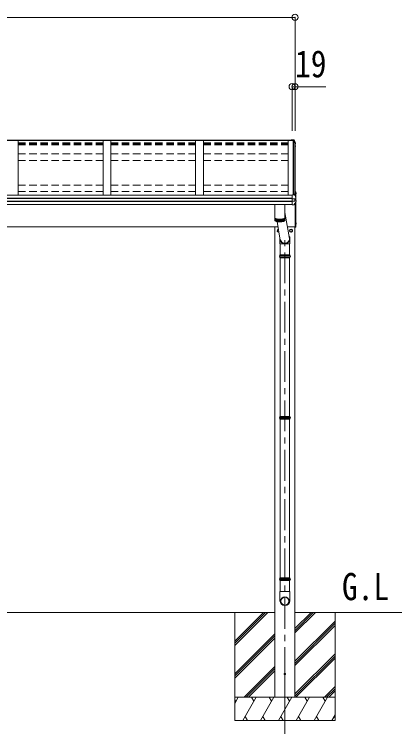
# Model space of a CAD drawing. Units: millimetres at full size; details may follow other scales. Extents: x -11243 to 11243, y -7760 to 7760.
# Drawn here: x -3606 to -1096, y -5163 to -537 of the extents above; entities that cross this region are included whole.
import ezdxf
from ezdxf.enums import TextEntityAlignment as Align

# ---------------------------------------------------------------- set-up
doc = ezdxf.new("R2010")
doc.units = ezdxf.units.MM
doc.header["$LTSCALE"] = 40
doc.header["$PDMODE"] = 32
doc.header["$PDSIZE"] = 40
doc.linetypes.add('CHAIN1', pattern=[8, 5, -1, 1, -1])
doc.linetypes.add('DASHED1', pattern=[1.8, 1.2, -0.6])
for name, color, linetype, lineweight in [('0-0_0', 7, 'Continuous', 9), ('0-1_本体', 5, 'CHAIN1', 9), ('0-3_ELV2', 4, 'Continuous', 9), ('0-6_OTH_LINE', 6, 'Continuous', 9), ('0-7_SHAPE', 4, 'Continuous', 9), ('0-9_OUTLINE', 7, 'Continuous', 9)]:
    doc.layers.add(name, color=color, linetype=linetype, lineweight=lineweight)
doc.styles.add('ＭＳ ゴシック', font='')
doc.styles.get('ＭＳ ゴシック').set_extended_font_data('MS Gothic')

msp = doc.modelspace()

# ---------------------------------------------------------------- linework, layer by layer
at = {"layer": '0-0_0'}
for p, q in [((-8893.55, -4415.51), (-1917.55, -4415.51)), ((-2177.55, -4415.51), (-2177.55, -5115.5)), ((-2177.55, -4601.48), (-1991.57, -4415.51)), ((-2177.55, -4615.63), (-1977.43, -4415.51)), ((-2177.55, -4629.77), (-1963.29, -4415.51)), ((-2177.55, -4417.64), (-2175.42, -4415.51)), ((-1095.74, -4415.51), (-1787.55, -4415.51)), ((-1787.55, -4548.14), (-1654.92, -4415.51)), ((-1787.55, -4533.99), (-1669.06, -4415.51)), ((-1787.55, -4519.85), (-1683.21, -4415.51)), ((-1527.55, -4415.51), (-1527.55, -5115.5)), ((-1787.55, -4731.98), (-1527.55, -4471.98)), ((-1787.55, -4746.12), (-1527.55, -4486.13)), ((-1787.55, -4760.27), (-1527.55, -4500.27)), ((-2177.55, -4813.61), (-1917.55, -4553.62)), ((-2177.55, -4827.76), (-1917.55, -4567.76)), ((-2177.55, -4841.9), (-1917.55, -4581.9)), ((-1787.55, -4944.11), (-1527.55, -4684.12)), ((-1787.55, -4958.26), (-1527.55, -4698.26)), ((-1780.66, -4965.51), (-1527.55, -4712.4)), ((-2117.31, -4965.51), (-1917.55, -4765.75)), ((-2103.17, -4965.51), (-1917.55, -4779.89)), ((-2089.03, -4965.51), (-1917.55, -4794.03)), ((-1596.81, -4965.51), (-1527.55, -4896.25)), ((-1582.67, -4965.51), (-1527.55, -4910.39)), ((-1568.53, -4965.51), (-1527.55, -4924.53)), ((-2177.55, -5005.6), (-2154.41, -4965.5)), ((-2177.55, -4965.51), (-1527.55, -4965.51)), ((-2169.41, -4991.49), (-2177.55, -4977.37)), ((-2125.54, -5115.5), (-2038.93, -4965.5)), ((-2053.94, -4991.49), (-2068.94, -4965.51)), ((-2010.07, -5115.5), (-1923.47, -4965.51)), ((-1938.47, -4991.49), (-1953.47, -4965.5)), ((-1894.6, -5115.5), (-1807.99, -4965.51)), ((-1823, -4991.49), (-1838, -4965.5)), ((-1779.13, -5115.5), (-1692.52, -4965.51)), ((-1707.53, -4991.49), (-1722.53, -4965.5)), ((-1663.66, -5115.5), (-1577.05, -4965.51)), ((-1607.06, -4965.51), (-1592.05, -4991.49)), ((-1548.19, -5115.5), (-1527.55, -5079.77)), ((-2177.55, -5115.5), (-1527.55, -5115.5)), ((-2110.54, -5089.53), (-2095.54, -5115.5)), ((-1995.07, -5089.52), (-1980.07, -5115.5)), ((-1879.6, -5089.52), (-1864.6, -5115.5)), ((-1764.13, -5089.53), (-1749.13, -5115.5)), ((-1648.66, -5089.53), (-1633.66, -5115.5)), ((-1533.19, -5089.53), (-1527.55, -5099.28))]:
    msp.add_line(p, q, dxfattribs=at)
at = {"layer": '0-0_0', "linetype": 'DASHED1'}
msp.add_line((-1930.05, -4965.51), (-1775.05, -4965.51), dxfattribs=at)
at = {"layer": '0-1_本体'}
for p, q in [((-1852.55, -5161.28), (-1852.55, -1995.37)), ((-1852.55, -4759.56), (-1852.55, -5201.95))]:
    msp.add_line(p, q, dxfattribs=at)
at = {"layer": '0-3_ELV2'}
for p, q in [((-1805.55, -1352.27), (-9005.55, -1352.27)), ((-1805.55, -1354.49), (-9005.55, -1354.49)), ((-3580.55, -1355.65), (-3630.55, -1355.65)), ((-3580.55, -1355.65), (-3580.55, -1710.47)), ((-3030.55, -1355.65), (-3030.55, -1710.47)), ((-2980.55, -1355.65), (-3030.55, -1355.65)), ((-2980.55, -1355.65), (-2980.55, -1710.47)), ((-2430.55, -1355.65), (-2430.55, -1710.47)), ((-2380.55, -1355.65), (-2430.55, -1355.65)), ((-2380.55, -1355.65), (-2380.55, -1710.47)), ((-1830.55, -1710.47), (-1830.55, -1355.61)), ((-1805.55, -1355.61), (-1830.55, -1355.61)), ((-1808.55, -1352.27), (-1808.55, -1349.41)), ((-1808.55, -1349.41), (-1794.39, -1350.18)), ((-1805.55, -1352.27), (-1808.55, -1352.27)), ((-1805.55, -1352.27), (-1805.55, -1355.61)), ((-1805.55, -1354.51), (-1794.72, -1355.12)), ((-1794.72, -1355.5), (-1805.55, -1355.5)), ((-1799.25, -1709.08), (-1799.25, -1355.5)), ((-1794.72, -1355.12), (-1794.35, -1352.64)), ((-1794.72, -1355.12), (-1794.72, -1355.54)), ((-1794.57, -1355.33), (-1794.35, -1353.84)), ((-1793.38, -1355.39), (-1794.57, -1355.33)), ((-1793.55, -1355.38), (-1793.55, -1709.36)), ((-1786.55, -1710.48), (-1786.55, -1372.77)), ((-1786.55, -1375.13), (-1785.99, -1375.02)), ((-1786.55, -1375.48), (-1785.99, -1375.37)), ((-1785.13, -1376.73), (-1786.55, -1377.01)), ((-1784.08, -1371.44), (-1784.08, -1375.46)), ((-1786.55, -1388.79), (-1785.42, -1388.93)), ((-1786.55, -1392.8), (-1784.73, -1393.16)), ((-1785.7, -1394.49), (-1786.55, -1394.33)), ((-1783.72, -1390.05), (-1783.71, -1390.11)), ((-1783.68, -1390.38), (-1783.68, -1394.43)), ((-1805.55, -1710.47), (-9005.55, -1710.47)), ((-1805.55, -1708.78), (-1805.55, -1772.26)), ((-1786.55, -1690.51), (-1786.05, -1690.51)), ((-1783.12, -1689.33), (-1786.05, -1689.51)), ((-1786.05, -1689.51), (-1786.05, -1711.77)), ((-1782.05, -1722.49), (-1782.05, -1690.32)), ((-1781.55, -1693.59), (-1782.05, -1693.68)), ((-1781.55, -1701.42), (-1782.05, -1701.33)), ((-1781.55, -1693.59), (-1780.58, -1693.77)), ((-1781.55, -1693.59), (-1781.55, -1701.42)), ((-1781.55, -1701.42), (-1780.58, -1701.25)), ((-1805.55, -1730), (-9005.55, -1730)), ((-1805.55, -1730.9), (-9005.55, -1730.9)), ((-1805.55, -1748.14), (-9005.55, -1748.14)), ((-1805.55, -1750.1), (-9005.55, -1750.1)), ((-1805.55, -1734.09), (-1790.76, -1734.19)), ((-1805.55, -1747.95), (-1790.76, -1747.75)), ((-1789.11, -1734.1), (-1782.73, -1733.3)), ((-1788.55, -1734.03), (-1788.55, -1747.82)), ((-1788.55, -1741.81), (-1781.32, -1743.22)), ((-1786.55, -1733.78), (-1786.55, -1742.2)), ((-1786.05, -1733.72), (-1786.05, -1742.3)), ((-1782.05, -1743.07), (-1782.05, -1733.19)), ((-1782.05, -1753.58), (-1782.05, -1915.69)), ((-1781.85, -1733.16), (-1781.86, -1733.16)), ((-1781.85, -1733.16), (-1781.78, -1733.15)), ((-1780.98, -1732.17), (-1780.98, -1725.66)), ((-1780.51, -1750.72), (-1780.51, -1744.19)), ((-1805.55, -1769.46), (-9005.55, -1769.46)), ((-1805.55, -1772.26), (-1793.97, -1771.63)), ((-1793.18, -1771.16), (-1793.19, -1771.18)), ((-1786.55, -1760.91), (-1786.55, -1915.51)), ((-1884.47, -1882.27), (-1885.63, -1882.27)), ((-1781.55, -1889.59), (-1782.05, -1889.68)), ((-1781.55, -1889.59), (-1780.58, -1889.77)), ((-1781.55, -1889.59), (-1781.55, -1897.42)), ((-1897.38, -1915.51), (-3890.55, -1915.51)), ((-1917.55, -1915.51), (-1917.55, -4965.51)), ((-1901.15, -1940.26), (-1901.05, -1940.26)), ((-1901.15, -1940.76), (-1901.05, -1940.76)), ((-1786.55, -1915.51), (-1836.42, -1915.51)), ((-1821.15, -1940.26), (-1821.05, -1940.26)), ((-1821.15, -1940.76), (-1821.05, -1940.76)), ((-1787.55, -1915.51), (-1787.55, -4965.51)), ((-1786.05, -1915.51), (-1786.55, -1915.51)), ((-1781.55, -1897.42), (-1782.05, -1897.33)), ((-1781.55, -1897.42), (-1780.58, -1897.25))]:
    msp.add_line(p, q, dxfattribs=at)
at = {"layer": '0-3_ELV2', "linetype": 'DASHED1'}
for p, q in [((-3580.55, -1371.05), (-3030.55, -1371.05)), ((-3580.55, -1377.42), (-3030.55, -1377.42)), ((-3580.55, -1379.41), (-3030.55, -1379.41)), ((-3580.55, -1383.18), (-3030.55, -1383.18)), ((-2980.55, -1371.05), (-2430.55, -1371.05)), ((-2980.55, -1377.42), (-2430.55, -1377.42)), ((-2980.55, -1379.41), (-2430.55, -1379.41)), ((-2980.55, -1383.18), (-2430.55, -1383.18)), ((-2380.55, -1371.05), (-1830.55, -1371.05)), ((-2380.55, -1377.42), (-1830.55, -1377.42)), ((-2380.55, -1379.41), (-1830.55, -1379.41)), ((-2380.55, -1383.18), (-1830.55, -1383.18)), ((-3580.55, -1441.66), (-3030.55, -1441.66)), ((-2980.55, -1441.66), (-2430.55, -1441.66)), ((-2380.55, -1441.66), (-1830.55, -1441.66)), ((-3580.55, -1484.17), (-3030.55, -1484.17)), ((-2980.55, -1484.17), (-2430.55, -1484.17)), ((-2380.55, -1484.17), (-1830.55, -1484.17)), ((-3580.55, -1644.44), (-3030.55, -1644.44)), ((-2980.55, -1644.44), (-2430.55, -1644.44)), ((-2380.55, -1644.44), (-1830.55, -1644.44)), ((-3580.55, -1686.96), (-3030.55, -1686.96)), ((-2980.55, -1686.96), (-2430.55, -1686.96)), ((-2380.55, -1686.96), (-1830.55, -1686.96)), ((-1781.79, -1696.36), (-1782.4, -1697.51)), ((-1781.79, -1698.65), (-1782.4, -1697.51)), ((-1779.47, -1695.21), (-1781.79, -1696.36)), ((-1779.47, -1699.81), (-1781.79, -1698.65)), ((-1781.79, -1892.36), (-1782.4, -1893.51)), ((-1781.79, -1894.65), (-1782.4, -1893.51)), ((-1779.47, -1891.21), (-1781.79, -1892.36)), ((-1779.47, -1895.81), (-1781.79, -1894.65))]:
    msp.add_line(p, q, dxfattribs=at)
at = {"layer": '0-3_ELV2'}
for points in [[(-1808.55, -1351.84), (-1794.35, -1352.64), (-1794.35, -1353.84), (-1793.24, -1353.9)], [(-1794.66, -1355.54), (-1794.57, -1354.98), (-1794.57, -1355.33)], [(-1791.75, -1351.39), (-1787.5, -1362), (-1784.16, -1370.95), (-1784.09, -1371.22), (-1784.09, -1371.28)], [(-1791.75, -1354.96), (-1790.75, -1357.45), (-1789.77, -1359.95), (-1788.8, -1362.45), (-1787.84, -1364.95), (-1786.9, -1367.46), (-1785.97, -1369.98), (-1785.06, -1372.5), (-1784.15, -1375.03)], [(-1784.09, -1371.28), (-1784.08, -1371.39), (-1784.08, -1371.44)], [(-1783.85, -1395.07), (-1785.31, -1397.62), (-1786.55, -1399.74)], [(-1783.71, -1390.07), (-1783.68, -1390.24), (-1783.68, -1390.38)], [(-1805.55, -1708.78), (-1791.55, -1709.46), (-1791.55, -1703.81), (-1789.79, -1703.9)], [(-1788.92, -1704.53), (-1787.88, -1707.11), (-1786.86, -1709.69), (-1785.85, -1712.29), (-1784.86, -1714.89), (-1783.88, -1717.49), (-1782.92, -1720.1), (-1781.97, -1722.71), (-1781.04, -1725.33)], [(-1789.11, -1734.1), (-1789.35, -1734.12), (-1789.5, -1734.14)], [(-1784.33, -1733.39), (-1783.09, -1733.34), (-1781.86, -1733.16)], [(-1781.04, -1725.33), (-1780.99, -1725.54), (-1780.98, -1725.66)], [(-1786.05, -1760.11), (-1786.05, -1916.51), (-1783.12, -1916.68)], [(-1891.26, -1949.57), (-1892.55, -1950.32), (-1901.05, -1945.41), (-1901.05, -1935.6), (-1894.45, -1931.79)]]:
    msp.add_lwpolyline(points, dxfattribs=at)
msp.add_lwpolyline([(-1812.55, -1930.69), (-1804.05, -1935.6), (-1804.05, -1945.41), (-1812.55, -1950.32), (-1821.05, -1945.41), (-1821.05, -1935.6)], close=True, dxfattribs=at)
for centre, radius in [((-1812.55, -1940.51), 10), ((-1812.55, -1940.51), 8.5), ((-1853.05, -4815.51), 5)]:
    msp.add_circle(centre, radius, dxfattribs=at)
for centre, radius, start, end in [((-1793.97, -1352.77), 2.62, 31.83445, 99.24), ((-1793.39, -1355.69), 0.3, 21.99494, 87.04231), ((-1793.32, -1355.6), 1.7, 22.00225, 87.0423), ((-2255.49, -1541.95), 498.52, 19.56907, 21.95354), ((-1786.04, -1374.73), 0.3, 280.95393, 327.06409), ((-1786.04, -1375.08), 0.299, 280.88931, 19.51522), ((-1785.38, -1375.46), 1.3, 280.88938, 19.44863), ((-2218.32, -1146.18), 499.04, 329.90411, 330.14673), ((-2218.32, -1146.52), 499.04, 329.90411, 330.14673), ((-1785.76, -1394.79), 0.299, 330.19129, 79.12168), ((-1785.43, -1391.26), 2.32, 60.30373, 87.34859), ((-1784.98, -1390.34), 1.3, 10.02543, 80.23195), ((-1784.98, -1394.43), 1.3, 330.27138, 79.1216), ((-1789.84, -1704.9), 1, 22.05378, 87.04045), ((-1783.05, -1690.32), 1, 0, 93.5), ((-1780.74, -1694.65), 0.9, 30.63591, 80), ((-1780.74, -1700.36), 0.9, 280, 329.36409), ((-1785.55, -1697.51), 6.5, 329.36409, 30.63591), ((-2175.46, -1517.02), 459.05, 326.38357, 329.32444), ((-1788.21, -1731.47), 16.37, 265.48312, 268.58725), ((-1781.98, -1732.17), 1, 281.45361, 0), ((-1781.51, -1744.2), 0.998, 0.05121, 79.086), ((-1781.51, -1750.72), 1, 329.32149, 0), ((-1794.02, -1770.63), 1, 273.10735, 326.38063), ((-1780.74, -1890.65), 0.9, 30.63591, 80), ((-1780.74, -1896.36), 0.9, 280, 329.36409), ((-1785.55, -1893.51), 6.5, 329.36409, 30.63591), ((-1892.55, -1940.51), 10, 102.06317, 278.29935), ((-1892.55, -1940.51), 8.6, 171.25399, 178.33419), ((-1892.55, -1940.51), 8.6, 181.66581, 188.74601), ((-1892.55, -1940.51), 8.5, 102.39542, 277.96709), ((-1892.55, -1940.51), 8.6, 111.25399, 128.74601), ((-1812.55, -1940.51), 8.6, 171.25399, 178.33419), ((-1812.55, -1940.51), 8.6, 181.66581, 188.74601), ((-1812.55, -1940.51), 8.6, 111.25399, 128.74601), ((-1812.55, -1940.51), 8.6, 51.25399, 68.74601), ((-1812.55, -1940.51), 8.6, 351.25399, 8.74601), ((-1783.05, -1915.69), 1, 266.5, 0), ((-1892.55, -1940.51), 8.6, 231.25399, 248.74601), ((-1812.55, -1940.51), 8.6, 231.25399, 248.74601), ((-1812.55, -1940.51), 8.6, 291.25399, 308.74601)]:
    msp.add_arc(centre, radius, start, end, dxfattribs=at)
for centre, major_axis, ratio, start_param, end_param in [((-1789.4, -1726.58), (9.96, 2.12), 0.734427, 4.4222801, 4.5475838), ((-1789.4, -1755.35), (-9.97, 1.96), 0.736539, 4.8664216, 4.9917253), ((-1789.55, -1747.63), (-1, 0.195), 0.067217, 2.8005545, 3.1546872)]:
    msp.add_ellipse(centre, major_axis=major_axis, ratio=ratio, start_param=start_param, end_param=end_param, dxfattribs=at)
at = {"layer": '0-6_OTH_LINE'}
for p, q in [((-9024.55, -556.81), (-1786.55, -556.81)), ((-1786.55, -556.81), (-1786.55, -1292.27)), ((-1805.55, -1006.81), (-1805.55, -1292.27)), ((-1805.55, -1006.81), (-1786.55, -1006.81)), ((-1786.55, -1006.81), (-1786.55, -1292.27)), ((-1786.55, -1006.81), (-1586.33, -1006.81))]:
    msp.add_line(p, q, dxfattribs=at)
for p in [(-1786.55, -556.81), (-1805.55, -1006.81), (-1786.55, -1006.81)]:
    msp.add_point(p, dxfattribs=at)
at = {"layer": '0-9_OUTLINE'}
for p, q in [((-1917.05, -1769.46), (-1917.05, -1873.99)), ((-1853.05, -1769.46), (-1853.05, -1873.99)), ((-1853.05, -1822.87), (-1823.03, -1990.07)), ((-1916.47, -1875.54), (-1916.47, -1860.09)), ((-1915.24, -1861.27), (-1915.24, -1876.73)), ((-1913.42, -1877.82), (-1913.42, -1862.36)), ((-1911.06, -1863.36), (-1911.06, -1878.81)), ((-1908.19, -1879.71), (-1908.19, -1864.26)), ((-1904.87, -1880.49), (-1904.87, -1865.03)), ((-1903.62, -1880.73), (-1882.08, -2000.68)), ((-1901.17, -1865.69), (-1901.17, -1881.14)), ((-1897.16, -1866.2), (-1897.16, -1881.65)), ((-1892.91, -1866.56), (-1892.91, -1882.01)), ((-1888.51, -1866.76), (-1888.51, -1882.22)), ((-1884.05, -1866.81), (-1884.05, -1882.26)), ((-1879.61, -1866.69), (-1879.61, -1882.14)), ((-1875.28, -1866.42), (-1875.28, -1881.87)), ((-1871.14, -1865.99), (-1871.14, -1881.44)), ((-1867.27, -1865.41), (-1867.27, -1880.87)), ((-1863.76, -1864.71), (-1863.76, -1880.17)), ((-1860.65, -1863.89), (-1860.65, -1879.34)), ((-1858.03, -1862.97), (-1858.03, -1878.42)), ((-1855.93, -1861.96), (-1855.93, -1877.42)), ((-1854.41, -1860.91), (-1854.41, -1876.37)), ((-1885.94, -1994.86), (-1885.94, -2026.45)), ((-1819.95, -2026.45), (-1885.94, -2026.45)), ((-1882.55, -2026.45), (-1882.55, -2097.45)), ((-1822.55, -2026.45), (-1822.55, -2097.45)), ((-1819.95, -1995.28), (-1819.95, -2026.45)), ((-1890.55, -2106.45), (-1814.55, -2106.45)), ((-1885.16, -2099.45), (-1819.95, -2099.45)), ((-1885.16, -2113.45), (-1819.95, -2113.45)), ((-1884.55, -2097.45), (-1820.55, -2097.45)), ((-1884.55, -2097.45), (-1884.55, -2099.45)), ((-1884.55, -2113.45), (-1884.55, -2115.45)), ((-1884.55, -2115.45), (-1820.55, -2115.45)), ((-1882.55, -2115.45), (-1882.55, -3144.48)), ((-1822.55, -2115.45), (-1822.55, -3144.48)), ((-1820.55, -2097.45), (-1820.55, -2099.45)), ((-1820.55, -2113.45), (-1820.55, -2115.45)), ((-1884.55, -3144.48), (-1820.55, -3144.48)), ((-1884.55, -3144.48), (-1884.55, -3146.48)), ((-1820.55, -3144.48), (-1820.55, -3146.48)), ((-1890.55, -3153.48), (-1814.55, -3153.48)), ((-1885.16, -3146.48), (-1819.95, -3146.48)), ((-1885.16, -3160.48), (-1819.95, -3160.48)), ((-1884.55, -3160.48), (-1884.55, -3162.48)), ((-1884.55, -3162.48), (-1820.55, -3162.48)), ((-1882.55, -3162.48), (-1882.55, -4191.5)), ((-1822.55, -3162.48), (-1822.55, -4191.5)), ((-1820.55, -3160.48), (-1820.55, -3162.48)), ((-1890.55, -4200.5), (-1814.55, -4200.5)), ((-1885.16, -4193.5), (-1819.95, -4193.5)), ((-1885.16, -4207.5), (-1819.95, -4207.5)), ((-1884.55, -4191.5), (-1820.55, -4191.5)), ((-1884.55, -4191.5), (-1884.55, -4193.5)), ((-1884.55, -4207.5), (-1884.55, -4209.5)), ((-1884.55, -4209.5), (-1820.55, -4209.5)), ((-1882.55, -4209.5), (-1882.55, -4280.5)), ((-1822.55, -4209.5), (-1822.55, -4280.5)), ((-1820.55, -4191.5), (-1820.55, -4193.5)), ((-1820.55, -4207.5), (-1820.55, -4209.5)), ((-1820.7, -4280.5), (-1884.4, -4280.5)), ((-1884.4, -4280.5), (-1884.4, -4339.77)), ((-1820.7, -4280.5), (-1820.7, -4339.77))]:
    msp.add_line(p, q, dxfattribs=at)
for points in [[(-1917.05, -1857.57), (-1917.05, -1857.71), (-1916.94, -1858.27), (-1916.69, -1858.82), (-1916.29, -1859.37), (-1915.74, -1859.91), (-1915.06, -1860.44), (-1914.24, -1860.96), (-1913.29, -1861.46), (-1912.21, -1861.95), (-1911.01, -1862.41), (-1909.68, -1862.86), (-1908.25, -1863.27), (-1906.71, -1863.67), (-1905.07, -1864.03), (-1903.33, -1864.37), (-1901.52, -1864.67), (-1899.63, -1864.94), (-1897.67, -1865.18), (-1895.66, -1865.38), (-1893.6, -1865.55), (-1891.5, -1865.68), (-1889.36, -1865.77), (-1887.21, -1865.83), (-1885.05, -1865.85)], [(-1917, -1858.05), (-1917.01, -1858.11), (-1917.05, -1858.67), (-1916.94, -1859.23), (-1916.69, -1859.79), (-1916.29, -1860.34), (-1915.74, -1860.88), (-1915.06, -1861.41), (-1914.24, -1861.93), (-1913.29, -1862.43), (-1912.21, -1862.91), (-1911.01, -1863.38), (-1909.68, -1863.82), (-1908.25, -1864.24), (-1906.71, -1864.63), (-1905.07, -1865), (-1903.33, -1865.33), (-1901.52, -1865.64), (-1899.63, -1865.91), (-1897.67, -1866.14), (-1895.66, -1866.35), (-1893.6, -1866.52), (-1891.5, -1866.65), (-1889.36, -1866.74), (-1887.21, -1866.8), (-1885.05, -1866.82)], [(-1917.05, -1873.99), (-1917.05, -1874.13), (-1916.94, -1874.69), (-1916.69, -1875.24), (-1916.29, -1875.79), (-1915.74, -1876.33), (-1915.06, -1876.86), (-1914.24, -1877.38), (-1913.29, -1877.88), (-1912.21, -1878.37), (-1911.01, -1878.83), (-1909.68, -1879.28), (-1908.25, -1879.69), (-1906.71, -1880.09), (-1905.07, -1880.45), (-1903.33, -1880.79), (-1901.52, -1881.09), (-1899.63, -1881.36), (-1897.67, -1881.6), (-1895.66, -1881.8), (-1893.6, -1881.97), (-1891.5, -1882.1), (-1889.36, -1882.19), (-1887.21, -1882.25), (-1885.05, -1882.27)], [(-1915.35, -1860.24), (-1914.9, -1860.7), (-1914.26, -1861.22), (-1913.49, -1861.73), (-1912.58, -1862.22), (-1911.54, -1862.7), (-1910.38, -1863.16), (-1909.1, -1863.6), (-1907.71, -1864.01), (-1906.21, -1864.4), (-1904.62, -1864.76), (-1902.93, -1865.09), (-1901.16, -1865.39), (-1899.32, -1865.66), (-1897.4, -1865.89), (-1895.44, -1866.09), (-1893.42, -1866.26), (-1891.36, -1866.39), (-1889.28, -1866.48), (-1887.17, -1866.54), (-1885.05, -1866.56)], [(-1885.05, -1865.85), (-1882.89, -1865.83), (-1880.74, -1865.77), (-1878.61, -1865.68), (-1876.51, -1865.55), (-1874.45, -1865.38), (-1872.43, -1865.18), (-1870.48, -1864.94), (-1868.59, -1864.67), (-1866.77, -1864.37), (-1865.04, -1864.03), (-1863.4, -1863.67), (-1861.86, -1863.27), (-1860.43, -1862.86), (-1859.1, -1862.41), (-1857.9, -1861.95), (-1856.82, -1861.46), (-1855.86, -1860.96), (-1855.05, -1860.44), (-1854.36, -1859.91), (-1853.82, -1859.37), (-1853.42, -1858.82), (-1853.17, -1858.27), (-1853.06, -1857.71), (-1853.05, -1857.57)], [(-1885.05, -1866.82), (-1882.89, -1866.8), (-1880.74, -1866.74), (-1878.61, -1866.65), (-1876.51, -1866.52), (-1874.45, -1866.35), (-1872.43, -1866.14), (-1870.48, -1865.91), (-1868.59, -1865.64), (-1866.77, -1865.33), (-1865.04, -1865), (-1863.4, -1864.63), (-1861.86, -1864.24), (-1860.43, -1863.82), (-1859.1, -1863.38), (-1857.9, -1862.91), (-1856.82, -1862.43), (-1855.86, -1861.93), (-1855.05, -1861.41), (-1854.36, -1860.88), (-1853.82, -1860.34), (-1853.42, -1859.79), (-1853.17, -1859.23), (-1853.06, -1858.67), (-1853.1, -1858.11), (-1853.11, -1858.05)], [(-1885.05, -1866.56), (-1882.94, -1866.54), (-1880.83, -1866.48), (-1878.75, -1866.39), (-1876.69, -1866.26), (-1874.67, -1866.09), (-1872.7, -1865.89), (-1870.79, -1865.66), (-1868.95, -1865.39), (-1867.18, -1865.09), (-1865.49, -1864.76), (-1863.89, -1864.4), (-1862.4, -1864.01), (-1861.01, -1863.6), (-1859.73, -1863.16), (-1858.57, -1862.7), (-1857.53, -1862.22), (-1856.62, -1861.73), (-1855.84, -1861.22), (-1855.2, -1860.7), (-1854.76, -1860.24)], [(-1885.05, -1882.27), (-1882.89, -1882.25), (-1880.74, -1882.19), (-1878.61, -1882.1), (-1876.51, -1881.97), (-1874.45, -1881.8), (-1872.43, -1881.6), (-1870.48, -1881.36), (-1868.59, -1881.09), (-1866.77, -1880.79), (-1865.04, -1880.45), (-1863.4, -1880.09), (-1861.86, -1879.69), (-1860.43, -1879.28), (-1859.1, -1878.83), (-1857.9, -1878.37), (-1856.82, -1877.88), (-1855.86, -1877.38), (-1855.05, -1876.86), (-1854.36, -1876.33), (-1853.82, -1875.79), (-1853.42, -1875.24), (-1853.17, -1874.69), (-1853.06, -1874.13), (-1853.05, -1873.99)]]:
    msp.add_lwpolyline(points, dxfattribs=at)
for centre, radius, start, end in [((-1858.3, -2106.45), 27.75, 165.38919, 194.61079), ((-1846.8, -2106.45), 27.75, 0, 14.61083), ((-1846.8, -2106.45), 27.75, 345.38917, 0), ((-1858.3, -3153.48), 27.75, 165.38919, 194.61079), ((-1846.8, -3153.48), 27.75, 0, 14.61083), ((-1846.8, -3153.48), 27.75, 345.38917, 0), ((-1858.3, -4200.5), 27.75, 165.38919, 194.61079), ((-1846.8, -4200.5), 27.75, 0, 14.61083), ((-1846.8, -4200.5), 27.75, 345.38917, 0), ((-1853.4, -4339.77), 31, 180, 270), ((-1851.7, -4339.77), 31, 270, 0)]:
    msp.add_arc(centre, radius, start, end, dxfattribs=at)
for centre, major_axis, ratio, start_param, end_param in [((-1852.94, -1991.77), (-33, -3.09), 0.972144, 5.9450644, 9.9629339), ((-1852.88, -1991.76), (-29.65, -2.78), 0.991517, 6.2831853, 9.4274888)]:
    msp.add_ellipse(centre, major_axis=major_axis, ratio=ratio, start_param=start_param, end_param=end_param, dxfattribs=at)
for major_axis in [(-28.29, 0), (-25.83, 0)]:
    msp.add_ellipse((-1852.55, -4342.59), major_axis=major_axis, ratio=0.996195, dxfattribs=at)

# ---------------------------------------------------------------- texts
at = {"layer": '0-6_OTH_LINE', "color": 7, "style": 'ＭＳ ゴシック', "width": 0.85}
msp.add_text('19', height=176, dxfattribs=at).set_placement((-1786.66, -998.39), align=Align.BOTTOM_LEFT)
at = {"layer": '0-7_SHAPE', "color": 7, "style": 'ＭＳ ゴシック', "width": 0.85}
msp.add_text('G.L', height=176, dxfattribs=at).set_placement((-1482.7, -4388.91), align=Align.BOTTOM_LEFT)

doc.saveas('drawing.dxf')
